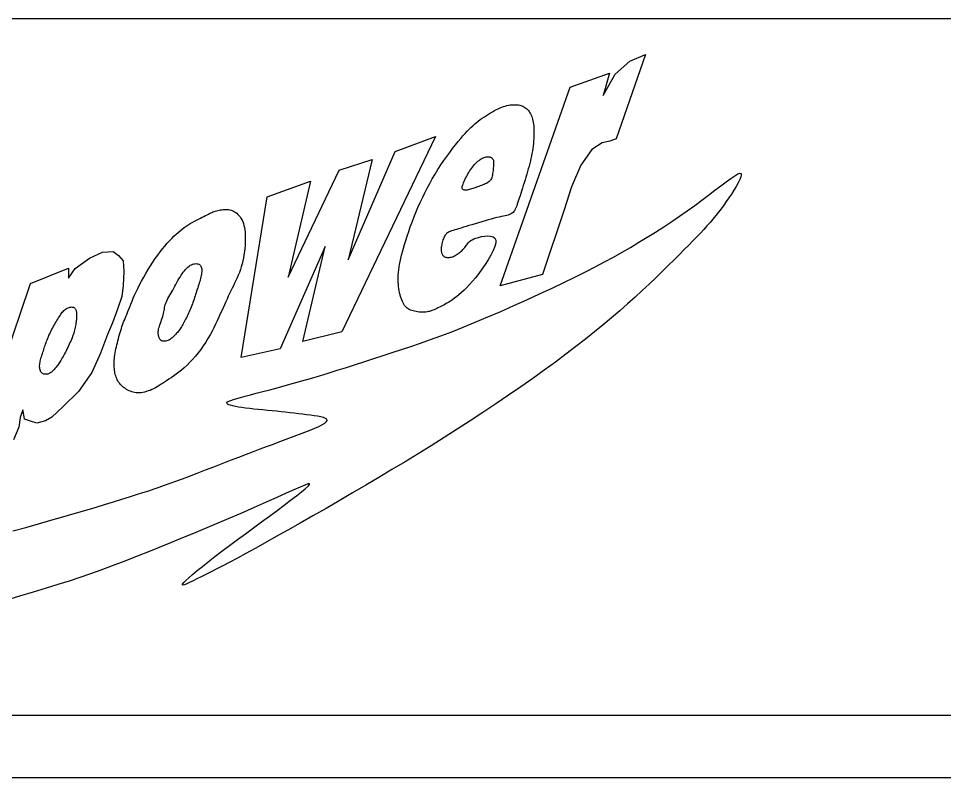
# Model space of a CAD drawing. Extents: x 1092 to 1379, y 1204 to 1408.
# Drawn here: x 1111.61 to 1130.22, y 1203.71 to 1218.96 of the extents above; entities that cross this region are included whole.
import ezdxf

# ---------------------------------------------------------------- set-up
doc = ezdxf.new("R2010")
doc.units = 0
doc.layers.add('圖框層', color=7, linetype='CONTINUOUS')
doc.layers.add('輪廓線層', color=7, linetype='CONTINUOUS')

msp = doc.modelspace()

# ---------------------------------------------------------------- linework, layer by layer
at = {"layer": '圖框層', "color": 0}
for p, q in [((1093.004, 1218.961), (1377.505, 1218.961)), ((1093.004, 1204.961), (1377.505, 1204.961)), ((1091.754, 1203.711), (1378.754, 1203.711))]:
    msp.add_line(p, q, dxfattribs=at)
at = {"layer": '輪廓線層', "color": 0}
for points in [[(1122.912, 1216.013), (1122.725, 1215.58), (1122.577, 1215.117), (1122.143, 1213.817), (1121.286, 1213.59), (1122.695, 1217.58), (1123.484, 1217.865), (1123.356, 1217.412), (1123.602, 1217.845), (1123.898, 1218.102), (1124.213, 1218.239), (1123.622, 1216.545), (1123.494, 1216.496), (1123.336, 1216.466), (1123.129, 1216.329)], [(1121.703, 1215.444), (1121.688, 1215.396), (1121.673, 1215.351), (1121.66, 1215.308), (1121.647, 1215.269), (1121.634, 1215.233), (1121.622, 1215.2), (1121.61, 1215.17), (1121.598, 1215.143), (1121.586, 1215.119), (1121.574, 1215.099), (1121.562, 1215.081), (1121.548, 1215.066), (1121.532, 1215.052), (1121.515, 1215.04), (1121.496, 1215.03), (1121.474, 1215.021), (1121.449, 1215.013), (1121.421, 1215.005), (1121.389, 1214.998), (1121.354, 1214.99), (1121.314, 1214.981), (1121.27, 1214.971), (1121.222, 1214.96), (1121.169, 1214.947), (1121.111, 1214.932), (1121.05, 1214.915), (1120.985, 1214.896), (1120.919, 1214.877), (1120.853, 1214.857), (1120.787, 1214.837), (1120.722, 1214.818), (1120.661, 1214.8), (1120.604, 1214.782), (1120.55, 1214.766), (1120.501, 1214.751), (1120.455, 1214.738), (1120.414, 1214.725), (1120.376, 1214.713), (1120.343, 1214.702), (1120.313, 1214.692), (1120.287, 1214.682), (1120.265, 1214.672), (1120.245, 1214.663), (1120.229, 1214.653), (1120.214, 1214.641), (1120.201, 1214.629), (1120.19, 1214.615), (1120.179, 1214.598), (1120.168, 1214.579), (1120.159, 1214.558), (1120.149, 1214.535), (1120.14, 1214.512), (1120.132, 1214.487), (1120.125, 1214.462), (1120.119, 1214.437), (1120.114, 1214.412), (1120.11, 1214.389), (1120.107, 1214.366), (1120.105, 1214.345), (1120.105, 1214.325), (1120.105, 1214.305), (1120.107, 1214.287), (1120.11, 1214.27), (1120.113, 1214.253), (1120.118, 1214.238), (1120.124, 1214.224), (1120.131, 1214.211), (1120.14, 1214.2), (1120.149, 1214.19), (1120.16, 1214.181), (1120.172, 1214.173), (1120.186, 1214.167), (1120.201, 1214.163), (1120.217, 1214.16), (1120.234, 1214.159), (1120.252, 1214.159), (1120.271, 1214.161), (1120.29, 1214.164), (1120.31, 1214.168), (1120.33, 1214.174), (1120.349, 1214.181), (1120.369, 1214.19), (1120.388, 1214.2), (1120.408, 1214.211), (1120.427, 1214.223), (1120.447, 1214.237), (1120.466, 1214.252), (1120.485, 1214.268), (1120.504, 1214.285), (1120.523, 1214.303), (1120.541, 1214.322), (1120.559, 1214.341), (1120.576, 1214.36), (1120.592, 1214.379), (1120.607, 1214.398), (1120.621, 1214.416), (1120.633, 1214.434), (1120.645, 1214.451), (1120.659, 1214.467), (1120.676, 1214.483), (1120.697, 1214.499), (1120.725, 1214.515), (1120.76, 1214.532), (1120.803, 1214.548), (1120.857, 1214.564), (1120.917, 1214.579), (1120.98, 1214.59), (1121.042, 1214.594), (1121.098, 1214.591), (1121.146, 1214.577), (1121.182, 1214.55), (1121.2, 1214.508), (1121.2, 1214.451), (1121.181, 1214.379), (1121.148, 1214.297), (1121.103, 1214.207), (1121.049, 1214.113), (1120.988, 1214.018), (1120.924, 1213.924), (1120.859, 1213.836), (1120.795, 1213.754), (1120.734, 1213.681), (1120.675, 1213.615), (1120.618, 1213.555), (1120.563, 1213.502), (1120.511, 1213.454), (1120.462, 1213.412), (1120.416, 1213.374), (1120.372, 1213.341), (1120.331, 1213.311), (1120.292, 1213.285), (1120.255, 1213.261), (1120.22, 1213.24), (1120.187, 1213.222), (1120.156, 1213.204), (1120.125, 1213.188), (1120.096, 1213.173), (1120.068, 1213.159), (1120.04, 1213.145), (1120.014, 1213.133), (1119.988, 1213.121), (1119.963, 1213.11), (1119.938, 1213.1), (1119.914, 1213.091), (1119.891, 1213.084), (1119.868, 1213.077), (1119.844, 1213.072), (1119.821, 1213.067), (1119.797, 1213.064), (1119.772, 1213.061), (1119.746, 1213.06), (1119.719, 1213.06), (1119.69, 1213.061), (1119.66, 1213.064), (1119.63, 1213.067), (1119.599, 1213.072), (1119.569, 1213.078), (1119.54, 1213.085), (1119.512, 1213.094), (1119.485, 1213.104), (1119.461, 1213.115), (1119.439, 1213.128), (1119.419, 1213.142), (1119.401, 1213.159), (1119.384, 1213.177), (1119.368, 1213.198), (1119.353, 1213.221), (1119.338, 1213.247), (1119.325, 1213.275), (1119.312, 1213.306), (1119.299, 1213.34), (1119.288, 1213.375), (1119.277, 1213.412), (1119.268, 1213.451), (1119.259, 1213.492), (1119.252, 1213.534), (1119.247, 1213.576), (1119.243, 1213.62), (1119.24, 1213.665), (1119.239, 1213.711), (1119.24, 1213.759), (1119.242, 1213.808), (1119.245, 1213.858), (1119.251, 1213.91), (1119.258, 1213.964), (1119.267, 1214.02), (1119.278, 1214.078), (1119.291, 1214.139), (1119.306, 1214.204), (1119.324, 1214.272), (1119.344, 1214.344), (1119.367, 1214.422), (1119.392, 1214.503), (1119.42, 1214.59), (1119.451, 1214.68), (1119.484, 1214.773), (1119.519, 1214.868), (1119.556, 1214.966), (1119.596, 1215.064), (1119.637, 1215.162), (1119.681, 1215.261), (1119.726, 1215.359), (1119.773, 1215.456), (1119.822, 1215.553), (1119.873, 1215.649), (1119.925, 1215.743), (1119.98, 1215.836), (1120.037, 1215.928), (1120.095, 1216.018), (1120.155, 1216.106), (1120.216, 1216.191), (1120.275, 1216.272), (1120.334, 1216.349), (1120.391, 1216.421), (1120.445, 1216.488), (1120.496, 1216.549), (1120.542, 1216.604), (1120.585, 1216.652), (1120.626, 1216.696), (1120.664, 1216.736), (1120.701, 1216.772), (1120.737, 1216.806), (1120.773, 1216.838), (1120.81, 1216.868), (1120.849, 1216.899), (1120.889, 1216.929), (1120.93, 1216.958), (1120.972, 1216.987), (1121.014, 1217.014), (1121.055, 1217.041), (1121.097, 1217.066), (1121.137, 1217.089), (1121.177, 1217.111), (1121.215, 1217.131), (1121.252, 1217.149), (1121.289, 1217.165), (1121.324, 1217.179), (1121.359, 1217.192), (1121.392, 1217.203), (1121.425, 1217.212), (1121.457, 1217.219), (1121.489, 1217.224), (1121.519, 1217.228), (1121.549, 1217.23), (1121.578, 1217.23), (1121.605, 1217.229), (1121.632, 1217.227), (1121.657, 1217.224), (1121.682, 1217.219), (1121.705, 1217.213), (1121.727, 1217.206), (1121.748, 1217.198), (1121.768, 1217.188), (1121.787, 1217.176), (1121.806, 1217.163), (1121.823, 1217.148), (1121.841, 1217.131), (1121.857, 1217.112), (1121.872, 1217.092), (1121.887, 1217.069), (1121.901, 1217.046), (1121.913, 1217.021), (1121.924, 1216.994), (1121.934, 1216.966), (1121.942, 1216.936), (1121.949, 1216.905), (1121.955, 1216.873), (1121.96, 1216.839), (1121.963, 1216.803), (1121.966, 1216.765), (1121.967, 1216.726), (1121.967, 1216.684), (1121.967, 1216.641), (1121.966, 1216.595), (1121.963, 1216.548), (1121.96, 1216.5), (1121.956, 1216.451), (1121.951, 1216.402), (1121.944, 1216.352), (1121.937, 1216.301), (1121.928, 1216.251), (1121.919, 1216.201), (1121.908, 1216.15), (1121.896, 1216.099), (1121.883, 1216.048), (1121.87, 1215.995), (1121.855, 1215.942), (1121.839, 1215.887), (1121.823, 1215.831), (1121.806, 1215.774), (1121.789, 1215.717), (1121.771, 1215.66), (1121.753, 1215.604), (1121.736, 1215.549), (1121.719, 1215.495)], [(1116.866, 1212.324), (1116.085, 1212.153), (1116.609, 1215.381), (1117.476, 1215.691), (1117.027, 1213.767), (1118.054, 1215.916), (1118.717, 1216.129), (1118.235, 1214.109), (1119.177, 1216.29), (1119.99, 1216.589), (1118.107, 1212.666), (1117.326, 1212.474), (1117.775, 1214.377)], [(1121.033, 1215.661), (1121.013, 1215.649), (1120.99, 1215.638), (1120.967, 1215.628), (1120.941, 1215.618), (1120.916, 1215.608), (1120.889, 1215.598), (1120.863, 1215.589), (1120.836, 1215.579), (1120.811, 1215.57), (1120.786, 1215.561), (1120.761, 1215.552), (1120.737, 1215.543), (1120.714, 1215.536), (1120.691, 1215.529), (1120.669, 1215.523), (1120.647, 1215.517), (1120.625, 1215.514), (1120.605, 1215.511), (1120.586, 1215.51), (1120.568, 1215.512), (1120.553, 1215.516), (1120.541, 1215.523), (1120.532, 1215.533), (1120.527, 1215.546), (1120.526, 1215.564), (1120.529, 1215.584), (1120.534, 1215.608), (1120.543, 1215.633), (1120.554, 1215.661), (1120.566, 1215.69), (1120.58, 1215.72), (1120.595, 1215.75), (1120.61, 1215.779), (1120.625, 1215.809), (1120.641, 1215.838), (1120.658, 1215.867), (1120.675, 1215.895), (1120.693, 1215.923), (1120.712, 1215.95), (1120.731, 1215.976), (1120.752, 1216.002), (1120.774, 1216.026), (1120.796, 1216.05), (1120.818, 1216.072), (1120.841, 1216.092), (1120.864, 1216.111), (1120.886, 1216.127), (1120.908, 1216.141), (1120.929, 1216.153), (1120.949, 1216.163), (1120.969, 1216.171), (1120.987, 1216.176), (1121.005, 1216.18), (1121.022, 1216.182), (1121.039, 1216.183), (1121.054, 1216.182), (1121.069, 1216.18), (1121.083, 1216.177), (1121.096, 1216.172), (1121.108, 1216.167), (1121.118, 1216.161), (1121.128, 1216.153), (1121.136, 1216.145), (1121.143, 1216.136), (1121.148, 1216.126), (1121.152, 1216.115), (1121.154, 1216.103), (1121.156, 1216.089), (1121.157, 1216.074), (1121.157, 1216.056), (1121.156, 1216.036), (1121.155, 1216.014), (1121.153, 1215.988), (1121.151, 1215.961), (1121.149, 1215.932), (1121.146, 1215.902), (1121.142, 1215.873), (1121.138, 1215.844), (1121.132, 1215.816), (1121.127, 1215.791), (1121.12, 1215.768), (1121.112, 1215.747), (1121.103, 1215.729), (1121.093, 1215.713), (1121.081, 1215.698), (1121.067, 1215.685), (1121.051, 1215.672)], [(1114.005, 1211.439), (1113.973, 1211.441), (1113.942, 1211.446), (1113.913, 1211.452), (1113.885, 1211.461), (1113.858, 1211.471), (1113.832, 1211.482), (1113.807, 1211.495), (1113.782, 1211.51), (1113.759, 1211.525), (1113.736, 1211.541), (1113.714, 1211.557), (1113.693, 1211.575), (1113.673, 1211.594), (1113.655, 1211.614), (1113.638, 1211.634), (1113.622, 1211.656), (1113.607, 1211.679), (1113.594, 1211.702), (1113.583, 1211.727), (1113.573, 1211.753), (1113.564, 1211.779), (1113.556, 1211.807), (1113.549, 1211.835), (1113.544, 1211.865), (1113.539, 1211.895), (1113.536, 1211.926), (1113.533, 1211.959), (1113.532, 1211.992), (1113.532, 1212.026), (1113.532, 1212.06), (1113.535, 1212.096), (1113.538, 1212.132), (1113.542, 1212.169), (1113.548, 1212.206), (1113.554, 1212.244), (1113.561, 1212.283), (1113.569, 1212.323), (1113.578, 1212.363), (1113.588, 1212.403), (1113.597, 1212.445), (1113.608, 1212.486), (1113.618, 1212.528), (1113.629, 1212.571), (1113.641, 1212.612), (1113.652, 1212.654), (1113.664, 1212.694), (1113.677, 1212.734), (1113.69, 1212.772), (1113.703, 1212.808), (1113.716, 1212.844), (1113.73, 1212.879), (1113.744, 1212.914), (1113.759, 1212.951), (1113.775, 1212.989), (1113.792, 1213.029), (1113.809, 1213.072), (1113.828, 1213.119), (1113.847, 1213.169), (1113.868, 1213.222), (1113.891, 1213.279), (1113.917, 1213.339), (1113.944, 1213.402), (1113.975, 1213.469), (1114.008, 1213.539), (1114.045, 1213.612), (1114.084, 1213.687), (1114.126, 1213.763), (1114.17, 1213.841), (1114.216, 1213.918), (1114.263, 1213.994), (1114.311, 1214.068), (1114.359, 1214.139), (1114.408, 1214.207), (1114.456, 1214.272), (1114.504, 1214.332), (1114.551, 1214.39), (1114.598, 1214.444), (1114.644, 1214.494), (1114.689, 1214.542), (1114.733, 1214.585), (1114.776, 1214.626), (1114.818, 1214.663), (1114.859, 1214.698), (1114.899, 1214.731), (1114.939, 1214.761), (1114.979, 1214.789), (1115.02, 1214.816), (1115.061, 1214.841), (1115.102, 1214.865), (1115.144, 1214.888), (1115.185, 1214.91), (1115.225, 1214.931), (1115.265, 1214.951), (1115.302, 1214.969), (1115.337, 1214.986), (1115.369, 1215.002), (1115.399, 1215.017), (1115.425, 1215.03), (1115.45, 1215.043), (1115.473, 1215.054), (1115.495, 1215.064), (1115.517, 1215.074), (1115.539, 1215.083), (1115.562, 1215.091), (1115.587, 1215.098), (1115.613, 1215.105), (1115.64, 1215.111), (1115.667, 1215.116), (1115.695, 1215.12), (1115.723, 1215.123), (1115.751, 1215.125), (1115.779, 1215.126), (1115.805, 1215.125), (1115.831, 1215.122), (1115.856, 1215.118), (1115.881, 1215.111), (1115.905, 1215.103), (1115.928, 1215.093), (1115.952, 1215.08), (1115.975, 1215.064), (1115.998, 1215.047), (1116.02, 1215.026), (1116.041, 1215.003), (1116.062, 1214.977), (1116.081, 1214.948), (1116.099, 1214.916), (1116.115, 1214.882), (1116.129, 1214.845), (1116.141, 1214.805), (1116.15, 1214.762), (1116.158, 1214.717), (1116.163, 1214.67), (1116.166, 1214.619), (1116.168, 1214.567), (1116.167, 1214.513), (1116.166, 1214.456), (1116.162, 1214.398), (1116.157, 1214.338), (1116.15, 1214.278), (1116.141, 1214.216), (1116.131, 1214.155), (1116.118, 1214.094), (1116.103, 1214.033), (1116.087, 1213.974), (1116.068, 1213.917), (1116.048, 1213.861), (1116.026, 1213.805), (1116.002, 1213.751), (1115.978, 1213.698), (1115.953, 1213.645), (1115.928, 1213.593), (1115.902, 1213.54), (1115.877, 1213.487), (1115.851, 1213.434), (1115.826, 1213.38), (1115.801, 1213.325), (1115.775, 1213.269), (1115.748, 1213.211), (1115.721, 1213.151), (1115.694, 1213.089), (1115.665, 1213.025), (1115.636, 1212.958), (1115.605, 1212.89), (1115.572, 1212.82), (1115.537, 1212.749), (1115.5, 1212.677), (1115.461, 1212.605), (1115.418, 1212.532), (1115.372, 1212.458), (1115.323, 1212.386), (1115.272, 1212.314), (1115.219, 1212.245), (1115.165, 1212.177), (1115.109, 1212.113), (1115.053, 1212.053), (1114.997, 1211.996), (1114.942, 1211.944), (1114.886, 1211.897), (1114.832, 1211.854), (1114.78, 1211.814), (1114.728, 1211.777), (1114.679, 1211.744), (1114.632, 1211.712), (1114.587, 1211.683), (1114.545, 1211.655), (1114.505, 1211.629), (1114.467, 1211.605), (1114.431, 1211.582), (1114.395, 1211.56), (1114.36, 1211.54), (1114.326, 1211.522), (1114.29, 1211.505), (1114.254, 1211.49), (1114.218, 1211.477), (1114.181, 1211.465), (1114.145, 1211.455), (1114.108, 1211.448), (1114.073, 1211.443), (1114.038, 1211.44)], [(1114.712, 1213.506), (1114.732, 1213.543), (1114.753, 1213.581), (1114.773, 1213.619), (1114.793, 1213.657), (1114.814, 1213.694), (1114.835, 1213.731), (1114.856, 1213.767), (1114.877, 1213.801), (1114.899, 1213.834), (1114.921, 1213.865), (1114.944, 1213.894), (1114.967, 1213.921), (1114.991, 1213.945), (1115.014, 1213.967), (1115.038, 1213.986), (1115.062, 1214.002), (1115.086, 1214.015), (1115.109, 1214.024), (1115.133, 1214.031), (1115.155, 1214.035), (1115.176, 1214.037), (1115.196, 1214.035), (1115.215, 1214.032), (1115.231, 1214.026), (1115.245, 1214.018), (1115.258, 1214.008), (1115.268, 1213.997), (1115.276, 1213.983), (1115.283, 1213.968), (1115.287, 1213.951), (1115.291, 1213.933), (1115.292, 1213.913), (1115.293, 1213.892), (1115.292, 1213.87), (1115.289, 1213.846), (1115.286, 1213.822), (1115.281, 1213.796), (1115.275, 1213.768), (1115.268, 1213.74), (1115.261, 1213.711), (1115.252, 1213.68), (1115.242, 1213.649), (1115.232, 1213.617), (1115.222, 1213.584), (1115.211, 1213.551), (1115.2, 1213.518), (1115.189, 1213.485), (1115.178, 1213.452), (1115.168, 1213.419), (1115.157, 1213.386), (1115.147, 1213.354), (1115.137, 1213.322), (1115.127, 1213.29), (1115.116, 1213.258), (1115.105, 1213.226), (1115.093, 1213.194), (1115.081, 1213.163), (1115.068, 1213.131), (1115.054, 1213.1), (1115.04, 1213.069), (1115.026, 1213.038), (1115.011, 1213.008), (1114.997, 1212.978), (1114.983, 1212.949), (1114.968, 1212.92), (1114.954, 1212.893), (1114.94, 1212.866), (1114.926, 1212.841), (1114.913, 1212.816), (1114.899, 1212.792), (1114.885, 1212.769), (1114.872, 1212.747), (1114.858, 1212.727), (1114.844, 1212.707), (1114.831, 1212.688), (1114.817, 1212.671), (1114.803, 1212.653), (1114.788, 1212.637), (1114.774, 1212.62), (1114.759, 1212.604), (1114.744, 1212.589), (1114.728, 1212.573), (1114.712, 1212.558), (1114.696, 1212.544), (1114.679, 1212.531), (1114.662, 1212.519), (1114.645, 1212.508), (1114.627, 1212.498), (1114.609, 1212.49), (1114.592, 1212.484), (1114.574, 1212.479), (1114.557, 1212.476), (1114.54, 1212.475), (1114.524, 1212.475), (1114.509, 1212.478), (1114.495, 1212.482), (1114.483, 1212.488), (1114.472, 1212.497), (1114.462, 1212.506), (1114.453, 1212.517), (1114.446, 1212.53), (1114.439, 1212.544), (1114.433, 1212.559), (1114.428, 1212.575), (1114.424, 1212.592), (1114.421, 1212.609), (1114.419, 1212.628), (1114.418, 1212.649), (1114.419, 1212.67), (1114.422, 1212.694), (1114.426, 1212.719), (1114.432, 1212.746), (1114.441, 1212.775), (1114.451, 1212.806), (1114.463, 1212.838), (1114.475, 1212.871), (1114.487, 1212.905), (1114.499, 1212.938), (1114.51, 1212.972), (1114.519, 1213.004), (1114.526, 1213.035), (1114.532, 1213.065), (1114.537, 1213.094), (1114.542, 1213.123), (1114.547, 1213.152), (1114.553, 1213.181), (1114.56, 1213.21), (1114.57, 1213.239), (1114.582, 1213.27), (1114.597, 1213.301), (1114.613, 1213.333), (1114.631, 1213.366), (1114.65, 1213.4), (1114.67, 1213.434), (1114.691, 1213.47)], [(1112.675, 1213.165), (1112.689, 1213.164), (1112.702, 1213.162), (1112.714, 1213.159), (1112.724, 1213.154), (1112.734, 1213.147), (1112.742, 1213.14), (1112.75, 1213.13), (1112.757, 1213.12), (1112.762, 1213.108), (1112.767, 1213.095), (1112.771, 1213.08), (1112.774, 1213.065), (1112.776, 1213.049), (1112.778, 1213.031), (1112.779, 1213.013), (1112.779, 1212.994), (1112.779, 1212.974), (1112.778, 1212.953), (1112.777, 1212.932), (1112.774, 1212.91), (1112.772, 1212.886), (1112.769, 1212.862), (1112.765, 1212.837), (1112.76, 1212.812), (1112.755, 1212.785), (1112.75, 1212.757), (1112.743, 1212.729), (1112.736, 1212.7), (1112.728, 1212.67), (1112.719, 1212.639), (1112.709, 1212.608), (1112.698, 1212.577), (1112.686, 1212.545), (1112.673, 1212.513), (1112.659, 1212.48), (1112.645, 1212.448), (1112.63, 1212.415), (1112.614, 1212.383), (1112.599, 1212.351), (1112.583, 1212.319), (1112.567, 1212.287), (1112.552, 1212.256), (1112.536, 1212.226), (1112.521, 1212.197), (1112.506, 1212.169), (1112.491, 1212.142), (1112.476, 1212.116), (1112.461, 1212.092), (1112.447, 1212.069), (1112.433, 1212.048), (1112.42, 1212.028), (1112.406, 1212.009), (1112.393, 1211.991), (1112.379, 1211.974), (1112.366, 1211.958), (1112.352, 1211.942), (1112.339, 1211.926), (1112.326, 1211.911), (1112.312, 1211.897), (1112.298, 1211.883), (1112.285, 1211.87), (1112.271, 1211.858), (1112.257, 1211.847), (1112.243, 1211.838), (1112.229, 1211.83), (1112.214, 1211.824), (1112.2, 1211.818), (1112.186, 1211.815), (1112.172, 1211.813), (1112.158, 1211.812), (1112.145, 1211.812), (1112.131, 1211.814), (1112.118, 1211.817), (1112.106, 1211.822), (1112.094, 1211.828), (1112.083, 1211.836), (1112.073, 1211.846), (1112.063, 1211.857), (1112.055, 1211.87), (1112.049, 1211.884), (1112.043, 1211.901), (1112.039, 1211.919), (1112.036, 1211.939), (1112.035, 1211.961), (1112.035, 1211.983), (1112.036, 1212.006), (1112.039, 1212.03), (1112.043, 1212.055), (1112.048, 1212.079), (1112.054, 1212.105), (1112.061, 1212.13), (1112.069, 1212.155), (1112.077, 1212.181), (1112.085, 1212.207), (1112.094, 1212.233), (1112.102, 1212.259), (1112.111, 1212.286), (1112.119, 1212.312), (1112.127, 1212.339), (1112.136, 1212.366), (1112.145, 1212.393), (1112.154, 1212.421), (1112.163, 1212.449), (1112.174, 1212.478), (1112.185, 1212.507), (1112.197, 1212.537), (1112.21, 1212.567), (1112.223, 1212.597), (1112.237, 1212.627), (1112.252, 1212.658), (1112.267, 1212.688), (1112.283, 1212.719), (1112.299, 1212.749), (1112.316, 1212.78), (1112.332, 1212.809), (1112.349, 1212.839), (1112.366, 1212.867), (1112.383, 1212.895), (1112.399, 1212.922), (1112.415, 1212.948), (1112.431, 1212.973), (1112.446, 1212.996), (1112.461, 1213.019), (1112.476, 1213.039), (1112.491, 1213.059), (1112.506, 1213.077), (1112.522, 1213.093), (1112.538, 1213.108), (1112.555, 1213.121), (1112.572, 1213.132), (1112.59, 1213.142), (1112.608, 1213.15), (1112.626, 1213.156), (1112.643, 1213.16), (1112.659, 1213.163)]]:
    msp.add_lwpolyline(points, close=True, dxfattribs=at)
for points in [[(1111.494, 1208.665), (1111.758, 1208.737), (1112.014, 1208.808), (1112.261, 1208.879), (1112.499, 1208.947), (1112.726, 1209.014), (1112.943, 1209.078), (1113.148, 1209.139), (1113.341, 1209.198), (1113.521, 1209.253), (1113.689, 1209.305), (1113.843, 1209.353), (1113.983, 1209.397), (1114.11, 1209.437), (1114.226, 1209.474), (1114.335, 1209.51), (1114.44, 1209.546), (1114.546, 1209.583), (1114.656, 1209.623), (1114.774, 1209.666), (1114.903, 1209.714), (1115.047, 1209.768), (1115.201, 1209.827), (1115.365, 1209.89), (1115.533, 1209.955), (1115.703, 1210.02), (1115.871, 1210.085), (1116.035, 1210.148), (1116.19, 1210.208), (1116.334, 1210.263), (1116.468, 1210.314), (1116.593, 1210.361), (1116.712, 1210.405), (1116.825, 1210.448), (1116.935, 1210.489), (1117.043, 1210.529), (1117.151, 1210.569), (1117.259, 1210.609), (1117.366, 1210.65), (1117.468, 1210.69), (1117.562, 1210.729), (1117.646, 1210.766), (1117.716, 1210.801), (1117.769, 1210.833), (1117.802, 1210.862), (1117.814, 1210.887), (1117.806, 1210.908), (1117.779, 1210.927), (1117.738, 1210.943), (1117.685, 1210.957), (1117.621, 1210.969), (1117.55, 1210.98), (1117.475, 1210.99), (1117.397, 1211.001), (1117.317, 1211.011), (1117.235, 1211.021), (1117.151, 1211.031), (1117.065, 1211.04), (1116.977, 1211.05), (1116.888, 1211.059), (1116.797, 1211.069), (1116.705, 1211.078), (1116.612, 1211.087), (1116.52, 1211.096), (1116.429, 1211.105), (1116.341, 1211.114), (1116.256, 1211.124), (1116.175, 1211.133), (1116.1, 1211.144), (1116.031, 1211.154), (1115.97, 1211.165), (1115.916, 1211.177), (1115.872, 1211.189), (1115.837, 1211.201), (1115.813, 1211.214), (1115.801, 1211.227), (1115.8, 1211.241), (1115.813, 1211.256), (1115.839, 1211.271), (1115.878, 1211.287), (1115.93, 1211.305), (1115.995, 1211.325), (1116.074, 1211.347), (1116.166, 1211.371), (1116.271, 1211.399), (1116.389, 1211.43), (1116.519, 1211.464), (1116.66, 1211.501), (1116.81, 1211.542), (1116.969, 1211.585), (1117.134, 1211.631), (1117.304, 1211.679), (1117.478, 1211.73), (1117.656, 1211.783), (1117.835, 1211.837), (1118.017, 1211.894), (1118.2, 1211.952), (1118.384, 1212.011), (1118.568, 1212.07), (1118.753, 1212.13), (1118.938, 1212.19), (1119.122, 1212.25), (1119.308, 1212.311), (1119.497, 1212.374), (1119.69, 1212.44), (1119.89, 1212.51), (1120.098, 1212.586), (1120.317, 1212.668), (1120.547, 1212.759), (1120.79, 1212.858), (1121.043, 1212.965), (1121.303, 1213.076), (1121.565, 1213.192), (1121.826, 1213.31), (1122.083, 1213.428), (1122.332, 1213.544), (1122.569, 1213.657), (1122.792, 1213.765), (1123.001, 1213.87), (1123.199, 1213.971), (1123.387, 1214.07), (1123.567, 1214.167), (1123.741, 1214.265), (1123.911, 1214.363), (1124.079, 1214.464), (1124.246, 1214.566), (1124.412, 1214.671), (1124.576, 1214.777), (1124.738, 1214.884), (1124.896, 1214.992), (1125.05, 1215.099), (1125.198, 1215.205), (1125.341, 1215.31), (1125.478, 1215.412), (1125.606, 1215.51), (1125.724, 1215.6), (1125.83, 1215.681), (1125.924, 1215.749), (1126.002, 1215.802), (1126.063, 1215.838), (1126.106, 1215.854), (1126.129, 1215.848), (1126.135, 1215.822), (1126.125, 1215.781), (1126.103, 1215.726), (1126.07, 1215.66), (1126.029, 1215.588), (1125.983, 1215.511), (1125.935, 1215.434), (1125.885, 1215.358), (1125.834, 1215.284), (1125.783, 1215.211), (1125.731, 1215.14), (1125.677, 1215.07), (1125.622, 1215), (1125.565, 1214.931), (1125.506, 1214.862), (1125.445, 1214.793), (1125.381, 1214.723), (1125.313, 1214.65), (1125.241, 1214.575), (1125.164, 1214.495), (1125.08, 1214.41), (1124.99, 1214.319), (1124.892, 1214.221), (1124.786, 1214.115), (1124.672, 1214.002), (1124.55, 1213.883), (1124.422, 1213.758), (1124.287, 1213.629), (1124.146, 1213.497), (1123.999, 1213.362), (1123.848, 1213.225), (1123.691, 1213.087), (1123.529, 1212.948), (1123.361, 1212.807), (1123.186, 1212.664), (1123.003, 1212.518), (1122.811, 1212.369), (1122.61, 1212.215), (1122.398, 1212.058), (1122.176, 1211.896), (1121.943, 1211.73), (1121.702, 1211.561), (1121.455, 1211.391), (1121.201, 1211.219), (1120.944, 1211.047), (1120.684, 1210.876), (1120.423, 1210.707), (1120.162, 1210.541), (1119.901, 1210.377), (1119.639, 1210.215), (1119.377, 1210.056), (1119.115, 1209.897), (1118.852, 1209.74), (1118.587, 1209.584), (1118.322, 1209.428), (1118.055, 1209.273), (1117.79, 1209.119), (1117.528, 1208.968), (1117.272, 1208.822), (1117.025, 1208.682), (1116.79, 1208.55), (1116.568, 1208.426), (1116.364, 1208.313), (1116.177, 1208.211), (1116.009, 1208.121), (1115.857, 1208.04), (1115.719, 1207.967), (1115.594, 1207.903), (1115.481, 1207.845), (1115.378, 1207.792), (1115.283, 1207.745), (1115.196, 1207.701), (1115.117, 1207.661), (1115.048, 1207.628), (1114.99, 1207.602), (1114.946, 1207.585), (1114.916, 1207.578), (1114.903, 1207.581), (1114.907, 1207.598), (1114.931, 1207.628), (1114.973, 1207.67), (1115.032, 1207.725), (1115.108, 1207.791), (1115.199, 1207.867), (1115.305, 1207.953), (1115.424, 1208.047), (1115.555, 1208.149), (1115.698, 1208.258), (1115.85, 1208.372), (1116.008, 1208.49), (1116.17, 1208.61), (1116.333, 1208.73), (1116.495, 1208.849), (1116.653, 1208.965), (1116.805, 1209.077), (1116.948, 1209.183), (1117.079, 1209.281), (1117.196, 1209.37), (1117.294, 1209.448), (1117.373, 1209.513), (1117.428, 1209.563), (1117.457, 1209.597), (1117.457, 1209.613), (1117.425, 1209.609), (1117.361, 1209.587), (1117.267, 1209.547), (1117.142, 1209.492), (1116.987, 1209.421), (1116.803, 1209.338), (1116.59, 1209.241), (1116.349, 1209.134), (1116.081, 1209.017), (1115.791, 1208.893), (1115.487, 1208.765), (1115.175, 1208.635), (1114.862, 1208.506), (1114.554, 1208.38), (1114.258, 1208.261), (1113.98, 1208.151), (1113.725, 1208.051), (1113.49, 1207.961), (1113.268, 1207.879), (1113.054, 1207.802), (1112.842, 1207.729), (1112.627, 1207.658), (1112.403, 1207.586), (1112.164, 1207.512), (1111.905, 1207.434), (1111.631, 1207.353), (1111.346, 1207.27)], [(1111.409, 1212.329), (1111.638, 1213.001), (1111.85, 1213.638), (1112.617, 1213.946), (1112.617, 1213.747), (1112.748, 1213.935), (1113.038, 1214.149), (1113.301, 1214.266), (1113.512, 1214.281), (1113.621, 1214.202), (1113.715, 1214.093), (1113.726, 1213.875), (1113.715, 1213.597), (1113.688, 1213.375), (1113.598, 1213.12), (1113.497, 1212.846), (1113.399, 1212.609), (1113.256, 1212.234), (1113.083, 1211.847), (1112.816, 1211.468), (1112.5, 1211.156), (1112.278, 1210.949), (1112.153, 1210.88), (1111.976, 1210.831), (1111.852, 1210.868), (1111.728, 1210.913), (1111.713, 1211.037), (1111.698, 1211.097), (1111.645, 1210.943), (1111.615, 1210.752), (1111.51, 1210.496)]]:
    msp.add_lwpolyline(points, dxfattribs=at)

doc.saveas('drawing.dxf')
